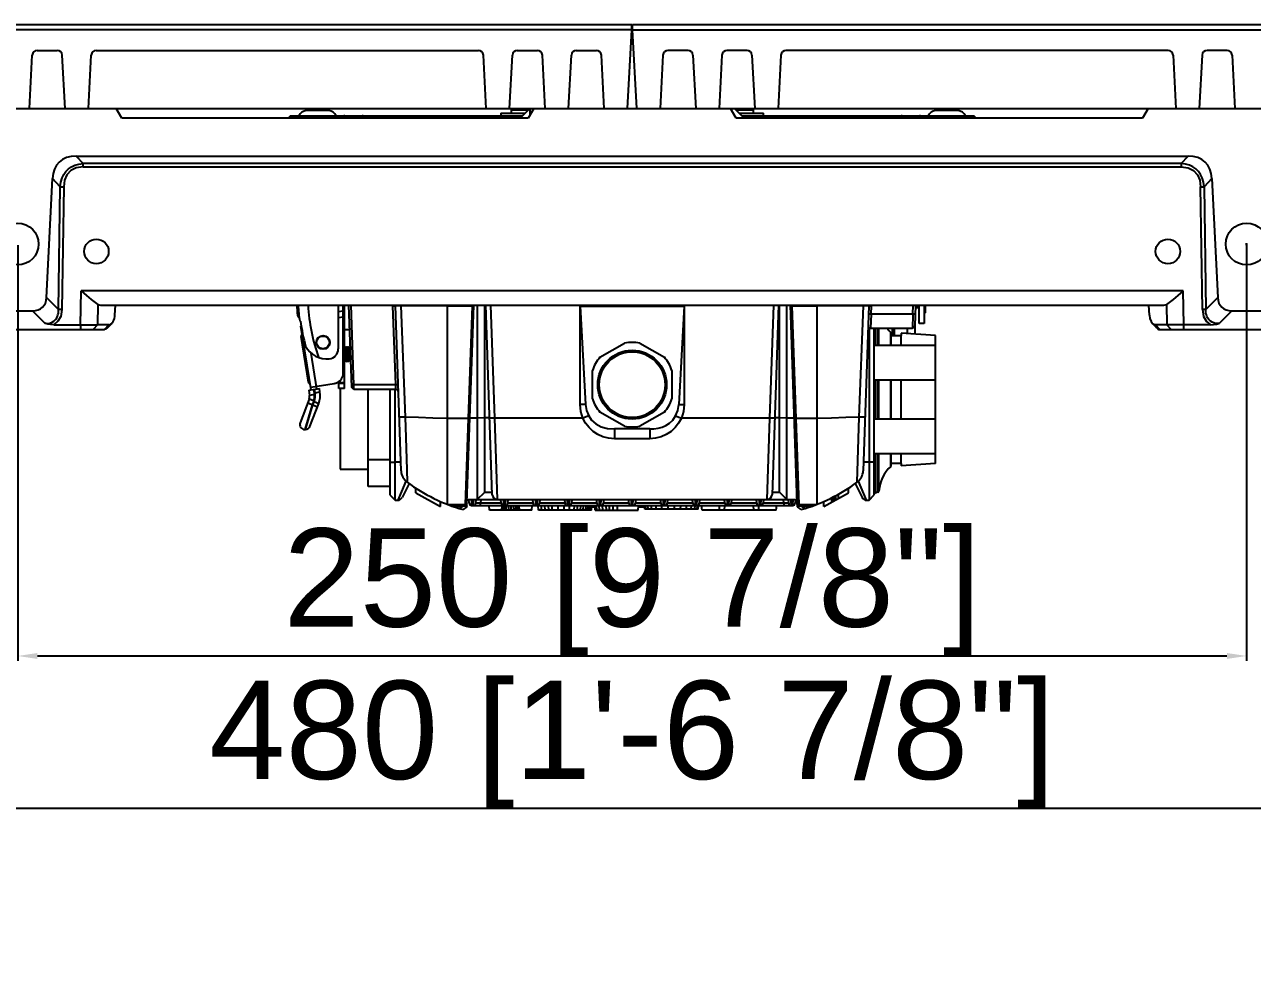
# Model space of a CAD drawing. Header units: millimetres. Extents: x -3132 to 28633, y 682 to 5849.
# Drawn here: x 6047.1 to 6296.9, y 1329.7 to 1522.7 of the extents above; entities that cross this region are included whole.
import ezdxf

# ---------------------------------------------------------------- set-up
doc = ezdxf.new("R2010")
doc.units = ezdxf.units.MM
doc.styles.get("Standard").update_dxf_attribs({"font": 'arial.ttf'})
doc.dimstyles.new('ISO-20', dxfattribs={"dimtxt": 20, "dimasz": 4, "dimexe": 1, "dimexo": 0.2, "dimgap": 0, "dimtad": 1, "dimtoh": 1, "dimdec": 1, "dimzin": 9, "dimdsep": 46, "dimtxsty": 'Standard', "dimblk": '_FILLED', "dimcen": 0.2, "dimclrd": 256, "dimclre": 256, "dimclrt": 256, "dimadec": 1, "dimazin": 2, "dimtfac": 1, "dimtdec": 1, "dimtofl": 0, "dimtmove": 0, "dimatfit": 3, "dimldrblk": '_FILLED', "dimfxl": 1, "dimtolj": 1, "dimtzin": 0, "dimarcsym": 0})

# ---------------------------------------------------------------- blocks, each defined once
blk = doc.blocks.new('_FILLED')
at = {"color": 0, "linetype": 'ByBlock'}
blk.add_solid([(0, 0), (-1, 0.15), (-1, -0.15)], dxfattribs=at)
blk = doc.blocks.new('*D10')
at = {"lineweight": -2, "transparency": 16777216}
for p, q in [((5930.75, 1484.47), (5930.75, 1362.29)), ((6410.75, 1484.47), (6410.75, 1362.29)), ((6406.75, 1363.29), (5934.75, 1363.29))]:
    blk.add_line(p, q, dxfattribs=at)
at = {"layer": 'Defpoints', "color": 0, "transparency": 16777216}
for p in [(5930.75, 1484.67), (6410.75, 1484.67), (5930.75, 1363.29)]:
    blk.add_point(p, dxfattribs=at)
at = {"lineweight": -2, "transparency": 16777216, "xscale": 4, "yscale": 4, "zscale": 4, "rotation": 180}
blk.add_blockref('_FILLED', (5930.75, 1363.29), dxfattribs=at)
at = {"lineweight": -2, "transparency": 16777216, "xscale": 4, "yscale": 4, "zscale": 4}
blk.add_blockref('_FILLED', (6410.75, 1363.29), dxfattribs=at)
at = {"transparency": 16777216, "insert": (6170.75, 1376.24), "char_height": 20, "attachment_point": 5}
blk.add_mtext('\\A1;480 [1\'-6 7/8"]', dxfattribs=at)
blk = doc.blocks.new('*D11')
at = {"lineweight": -2, "transparency": 16777216}
for p, q in [((6045.75, 1477.87), (6045.75, 1393.29)), ((6295.75, 1477.87), (6295.75, 1393.29)), ((6049.75, 1394.29), (6291.75, 1394.29))]:
    blk.add_line(p, q, dxfattribs=at)
at = {"layer": 'Defpoints', "color": 0, "transparency": 16777216}
for p in [(6045.75, 1478.07), (6295.75, 1478.07), (6295.75, 1394.29)]:
    blk.add_point(p, dxfattribs=at)
at = {"lineweight": -2, "transparency": 16777216, "xscale": 4, "yscale": 4, "zscale": 4, "rotation": 180}
blk.add_blockref('_FILLED', (6045.75, 1394.29), dxfattribs=at)
at = {"lineweight": -2, "transparency": 16777216, "xscale": 4, "yscale": 4, "zscale": 4}
blk.add_blockref('_FILLED', (6295.75, 1394.29), dxfattribs=at)
at = {"transparency": 16777216, "insert": (6170.75, 1407.23), "char_height": 20, "attachment_point": 5}
blk.add_mtext('\\A1;250 [9 7/8"]', dxfattribs=at)
blk = doc.blocks.new('*D12')
at = {"lineweight": -2, "transparency": 16777216}
for p, q in [((6295.55, 1478.07), (6295.95, 1478.07)), ((6295.75, 1477.87), (6295.75, 1478.27)), ((6328.26, 1445.11), (6301.54, 1472.2)), ((6479.67, 1445.11), (6328.26, 1445.11))]:
    blk.add_line(p, q, dxfattribs=at)
at = {"layer": 'Defpoints', "color": 0, "transparency": 16777216}
for p in [(6292.76, 1481.1), (6298.73, 1475.05)]:
    blk.add_point(p, dxfattribs=at)
at = {"lineweight": -2, "transparency": 16777216, "xscale": 4, "yscale": 4, "zscale": 4, "rotation": 134.6038417456012}
blk.add_blockref('_FILLED', (6298.73, 1475.05), dxfattribs=at)
at = {"transparency": 16777216, "insert": (6403.97, 1458.25), "char_height": 20, "attachment_point": 5}
blk.add_mtext('\\A1;∅8.5 [∅3/8"]', dxfattribs=at)

msp = doc.modelspace()

# ---------------------------------------------------------------- linework, layer by layer
at = {"linetype": 'Continuous'}
for p, q in [((5920.847, 1522.725), (6170.647, 1522.725)), ((6170.647, 1521.675), (5920.847, 1521.675)), ((6169.808, 1505.675), (6170.647, 1521.675)), ((6170.647, 1521.675), (6170.647, 1522.725)), ((6170.847, 1521.675), (6170.847, 1522.725)), ((6170.847, 1522.725), (6420.647, 1522.725)), ((6171.685, 1505.675), (6170.847, 1521.675)), ((6170.847, 1521.675), (6420.647, 1521.675)), ((6048.128, 1505.675), (6048.697, 1516.527)), ((6049.696, 1517.475), (6053.798, 1517.475)), ((6055.365, 1505.675), (6054.796, 1516.527)), ((6060.128, 1505.675), (6060.697, 1516.527)), ((6061.696, 1517.475), (6139.478, 1517.475)), ((6141.045, 1505.675), (6140.476, 1516.527)), ((6145.808, 1505.675), (6146.377, 1516.527)), ((6147.376, 1517.475), (6151.478, 1517.475)), ((6153.045, 1505.675), (6152.476, 1516.527)), ((6157.808, 1505.675), (6158.377, 1516.527)), ((6159.376, 1517.475), (6163.478, 1517.475)), ((6165.045, 1505.675), (6164.476, 1516.527)), ((6177.017, 1516.527), (6176.449, 1505.675)), ((6182.118, 1517.475), (6178.016, 1517.475)), ((6183.117, 1516.527), (6183.685, 1505.675)), ((6189.017, 1516.527), (6188.449, 1505.675)), ((6194.118, 1517.475), (6190.016, 1517.475)), ((6195.117, 1516.527), (6195.685, 1505.675)), ((6201.017, 1516.527), (6200.449, 1505.675)), ((6279.798, 1517.475), (6202.016, 1517.475)), ((6280.796, 1516.527), (6281.365, 1505.675)), ((6286.697, 1516.527), (6286.128, 1505.675)), ((6291.798, 1517.475), (6287.696, 1517.475)), ((6292.796, 1516.527), (6293.365, 1505.675)), ((5920.747, 1505.675), (6420.747, 1505.675)), ((6066.902, 1503.675), (6065.747, 1505.675)), ((6101.267, 1504.175), (6100.75, 1503.675)), ((6101.267, 1504.175), (6148.447, 1504.175)), ((6104.451, 1505.231), (6104.449, 1505.252)), ((6105.997, 1505.275), (6104.893, 1505.275)), ((6105.747, 1503.675), (6105.747, 1504.175)), ((6106.001, 1505.231), (6105.997, 1505.275)), ((6107.497, 1505.275), (6107.493, 1505.231)), ((6108.601, 1505.275), (6107.497, 1505.275)), ((6109.045, 1505.252), (6109.043, 1505.231)), ((6112.269, 1504.175), (6112.285, 1503.675)), ((6115.825, 1504.175), (6115.817, 1503.675)), ((6144.014, 1504.675), (6143.997, 1504.175)), ((6144.014, 1504.675), (6148.947, 1504.675)), ((6146.147, 1505.375), (6146.147, 1504.675)), ((6146.147, 1505.375), (6149.647, 1505.375)), ((6149.947, 1505.675), (6147.964, 1503.692)), ((6150.747, 1505.675), (6149.592, 1503.675)), ((6149.997, 1504.375), (6149.997, 1505.675)), ((6191.902, 1503.675), (6190.747, 1505.675)), ((6193.529, 1503.692), (6191.547, 1505.675)), ((6191.847, 1505.375), (6195.347, 1505.375)), ((6192.547, 1504.675), (6197.479, 1504.675)), ((6193.047, 1504.175), (6240.227, 1504.175)), ((6195.347, 1505.375), (6195.347, 1504.675)), ((6197.497, 1504.175), (6197.479, 1504.675)), ((6225.676, 1503.675), (6225.668, 1504.175)), ((6229.209, 1503.675), (6229.224, 1504.175)), ((6232.451, 1505.231), (6232.449, 1505.252)), ((6233.997, 1505.275), (6232.893, 1505.275)), ((6234.001, 1505.231), (6233.997, 1505.275)), ((6235.497, 1505.275), (6235.493, 1505.231)), ((6236.601, 1505.275), (6235.497, 1505.275)), ((6235.747, 1504.175), (6235.747, 1503.675)), ((6237.045, 1505.252), (6237.043, 1505.231)), ((6240.744, 1503.675), (6240.227, 1504.175)), ((6275.747, 1505.675), (6274.592, 1503.675)), ((6149.592, 1503.675), (6066.902, 1503.675)), ((6274.592, 1503.675), (6191.902, 1503.675)), ((6057.612, 1495.975), (6059.059, 1494.453)), ((6057.612, 1495.975), (6283.881, 1495.975)), ((6059.059, 1493.781), (6059.059, 1494.453)), ((6282.435, 1494.453), (6059.059, 1494.453)), ((6282.435, 1494.453), (6283.881, 1495.975)), ((6282.435, 1494.453), (6282.435, 1493.781)), ((6051.615, 1467.199), (6052.81, 1491.401)), ((6054.39, 1489.738), (6052.81, 1491.401)), ((6059.059, 1493.781), (6282.435, 1493.781)), ((6288.684, 1491.401), (6287.104, 1489.738)), ((6288.684, 1491.401), (6289.879, 1467.199)), ((6054.029, 1464.752), (6054.39, 1489.738)), ((6055.097, 1489.738), (6054.735, 1464.752)), ((6286.758, 1464.752), (6286.397, 1489.738)), ((6287.104, 1489.738), (6287.465, 1464.752)), ((6051.615, 1467.199), (6054.029, 1464.752)), ((6058.511, 1461.674), (6058.651, 1468.57)), ((6282.843, 1468.57), (6058.651, 1468.57)), ((6282.982, 1461.674), (6282.843, 1468.57)), ((6287.465, 1464.752), (6289.879, 1467.199)), ((6042.751, 1464.508), (6048.742, 1464.508)), ((6051.26, 1461.955), (6048.742, 1464.508)), ((6062.057, 1465.814), (6061.973, 1461.674)), ((6062.573, 1465.675), (6278.921, 1465.675)), ((6065.524, 1463.638), (6065.607, 1465.675)), ((6110.949, 1465.675), (6110.949, 1456.733)), ((6110.949, 1464.337), (6111.949, 1464.497)), ((6111.949, 1451.751), (6111.949, 1465.673)), ((6112.249, 1448.71), (6112.249, 1465.675)), ((6113.054, 1465.675), (6113.638, 1448.959)), ((6114.12, 1449.47), (6113.553, 1465.675)), ((6122.037, 1465.675), (6122.083, 1465.518)), ((6122.644, 1449.47), (6122.083, 1465.518)), ((6123.753, 1431.945), (6122.581, 1465.509)), ((6123.701, 1465.515), (6123.672, 1465.675)), ((6123.701, 1465.515), (6124.564, 1442.863)), ((6133.174, 1465.675), (6133.183, 1465.523)), ((6133.183, 1465.523), (6138.246, 1465.527)), ((6133.183, 1425.129), (6133.183, 1465.523)), ((6137.145, 1425.423), (6138.55, 1465.675)), ((6137.445, 1442.611), (6138.246, 1465.527)), ((6138.246, 1465.527), (6138.252, 1465.675)), ((6139.247, 1465.675), (6139.247, 1426.129)), ((6140.747, 1427.629), (6140.747, 1465.675)), ((6142.293, 1427.094), (6140.946, 1465.675)), ((6141.937, 1465.675), (6142.748, 1442.663)), ((6160.147, 1445.475), (6160.147, 1465.675)), ((6160.199, 1465.475), (6161.249, 1445.417)), ((6160.199, 1465.475), (6181.294, 1465.475)), ((6161.061, 1465.475), (6161.05, 1465.675)), ((6181.294, 1465.475), (6180.245, 1445.417)), ((6180.433, 1465.475), (6180.443, 1465.675)), ((6181.347, 1465.675), (6181.347, 1445.475)), ((6198.745, 1442.663), (6199.549, 1465.675)), ((6200.548, 1465.675), (6199.2, 1427.094)), ((6200.747, 1427.629), (6200.747, 1465.675)), ((6202.247, 1426.129), (6202.247, 1465.675)), ((6204.349, 1425.423), (6202.943, 1465.675)), ((6203.241, 1465.675), (6203.248, 1465.527)), ((6203.248, 1465.527), (6208.311, 1465.523)), ((6203.248, 1465.527), (6204.048, 1442.611)), ((6208.311, 1465.523), (6208.32, 1465.675)), ((6208.311, 1465.523), (6208.311, 1425.129)), ((6216.932, 1442.863), (6217.795, 1465.515)), ((6218.913, 1465.509), (6217.741, 1431.945)), ((6217.795, 1465.515), (6217.823, 1465.675)), ((6219.351, 1463.817), (6219.411, 1465.518)), ((6219.411, 1465.518), (6219.457, 1465.675)), ((6227.864, 1463.817), (6227.929, 1465.675)), ((6228.293, 1461.466), (6228.44, 1465.675)), ((6228.54, 1465.409), (6228.423, 1465.207)), ((6228.54, 1465.675), (6228.54, 1465.409)), ((6228.54, 1465.409), (6228.675, 1465.175)), ((6228.675, 1465.675), (6228.675, 1465.175)), ((6228.675, 1465.175), (6229.125, 1465.175)), ((6229.125, 1461.925), (6229.125, 1465.675)), ((6230.125, 1465.675), (6230.125, 1461.925)), ((6230.125, 1464.276), (6230.325, 1464.075)), ((6230.325, 1464.075), (6230.325, 1465.675)), ((6230.425, 1464.075), (6230.325, 1464.075)), ((6230.425, 1464.075), (6230.425, 1465.675)), ((6275.969, 1463.638), (6275.887, 1465.675)), ((6279.437, 1465.814), (6279.52, 1461.674)), ((6292.751, 1464.508), (6290.233, 1461.955)), ((6292.751, 1464.508), (6298.742, 1464.508)), ((6053.063, 1461.674), (6058.511, 1461.674)), ((6058.511, 1461.674), (6058.511, 1460.675)), ((6061.973, 1461.674), (6061.077, 1460.675)), ((6064.311, 1461.674), (6061.973, 1461.674)), ((6063.415, 1460.675), (6064.311, 1461.674)), ((6064.07, 1461.12), (6064.878, 1461.928)), ((6102.658, 1463.638), (6102.956, 1463.669)), ((6103.275, 1462.402), (6103.11, 1462.376)), ((6103.422, 1461.413), (6103.367, 1461.404)), ((6105.438, 1448.435), (6103.367, 1461.404)), ((6110.949, 1463.122), (6111.949, 1463.281)), ((6111.949, 1463.075), (6112.207, 1463.075)), ((6111.949, 1462.275), (6112.249, 1462.275)), ((6112.249, 1462.033), (6111.949, 1462.033)), ((6219.351, 1463.817), (6219.235, 1460.975)), ((6227.864, 1463.817), (6219.351, 1463.817)), ((6227.808, 1461.872), (6227.782, 1460.975)), ((6227.782, 1460.975), (6228.293, 1461.468)), ((6228.293, 1461.467), (6227.783, 1460.975)), ((6228.375, 1463.826), (6227.864, 1463.817)), ((6228.247, 1461.423), (6228.247, 1459.775)), ((6230.125, 1461.925), (6229.125, 1461.925)), ((6277.369, 1461.177), (6276.615, 1461.928)), ((6276.615, 1461.928), (6277.413, 1461.131)), ((6279.52, 1461.674), (6277.183, 1461.674)), ((6277.183, 1461.674), (6278.079, 1460.675)), ((6280.416, 1460.675), (6279.52, 1461.674)), ((6288.43, 1461.674), (6282.982, 1461.674)), ((6282.982, 1460.675), (6282.982, 1461.674)), ((6028.079, 1460.675), (6063.415, 1460.675)), ((6063.836, 1460.879), (6064.07, 1461.12)), ((6103.698, 1459.33), (6103.402, 1459.283)), ((6104.884, 1450.001), (6103.402, 1459.283)), ((6111.949, 1461.233), (6112.249, 1461.233)), ((6111.949, 1460.433), (6112.249, 1460.433)), ((6112.249, 1460.675), (6113.229, 1460.675)), ((6218.932, 1460.853), (6218.947, 1433.704)), ((6219.235, 1460.975), (6227.782, 1460.975)), ((6219.947, 1460.975), (6219.947, 1426.975)), ((6220.215, 1460.975), (6220.215, 1457.475)), ((6220.751, 1457.475), (6220.751, 1460.975)), ((6220.947, 1457.475), (6220.947, 1460.975)), ((6223.355, 1457.475), (6223.355, 1460.09)), ((6223.447, 1457.475), (6223.447, 1459.875)), ((6223.447, 1459.475), (6225.447, 1459.475)), ((6223.627, 1460.975), (6223.627, 1459.475)), ((6224.027, 1460.975), (6224.027, 1459.475)), ((6232.447, 1459.475), (6225.447, 1459.975)), ((6225.447, 1459.975), (6225.447, 1459.475)), ((6225.447, 1457.475), (6225.447, 1459.475)), ((6226.747, 1459.882), (6226.747, 1460.975)), ((6227.782, 1460.975), (6227.782, 1460.975)), ((6232.447, 1433.475), (6232.447, 1459.475)), ((6277.657, 1460.88), (6277.369, 1461.177)), ((6278.079, 1460.675), (6313.415, 1460.675)), ((6112.249, 1456.423), (6111.949, 1456.423)), ((6112.249, 1457.175), (6112.298, 1457.175)), ((6112.298, 1454.175), (6112.298, 1457.175)), ((6112.434, 1456.94), (6112.298, 1457.175)), ((6112.434, 1456.94), (6112.569, 1457.175)), ((6112.434, 1454.409), (6112.434, 1456.94)), ((6112.569, 1457.175), (6112.569, 1454.175)), ((6112.569, 1457.175), (6112.623, 1457.175)), ((6112.623, 1454.175), (6112.623, 1457.175)), ((6112.758, 1456.94), (6112.623, 1457.175)), ((6112.758, 1456.94), (6112.894, 1457.175)), ((6112.758, 1454.409), (6112.758, 1456.94)), ((6112.894, 1457.175), (6112.894, 1454.175)), ((6112.894, 1457.175), (6112.948, 1457.175)), ((6112.948, 1454.175), (6112.948, 1457.175)), ((6113.083, 1456.94), (6112.948, 1457.175)), ((6113.083, 1456.94), (6113.218, 1457.175)), ((6113.083, 1454.409), (6113.083, 1456.94)), ((6113.218, 1457.175), (6113.218, 1454.175)), ((6113.218, 1457.175), (6113.272, 1457.175)), ((6113.272, 1454.175), (6113.272, 1457.175)), ((6113.356, 1457.029), (6113.272, 1457.175)), ((6164.194, 1455.044), (6169.199, 1457.934)), ((6172.294, 1457.934), (6177.299, 1455.044)), ((6232.447, 1457.475), (6219.947, 1457.475)), ((6106.623, 1448.624), (6105.462, 1455.897)), ((6112.249, 1455.923), (6111.949, 1455.923)), ((6111.949, 1455.423), (6112.249, 1455.423)), ((6112.249, 1454.923), (6111.949, 1454.923)), ((6112.249, 1454.423), (6111.949, 1454.423)), ((6112.249, 1454.175), (6112.298, 1454.175)), ((6112.434, 1454.409), (6112.298, 1454.175)), ((6112.434, 1454.409), (6112.569, 1454.175)), ((6112.569, 1454.175), (6112.623, 1454.175)), ((6112.758, 1454.409), (6112.623, 1454.175)), ((6112.758, 1454.409), (6112.894, 1454.175)), ((6112.894, 1454.175), (6112.948, 1454.175)), ((6113.083, 1454.409), (6112.948, 1454.175)), ((6113.083, 1454.409), (6113.218, 1454.175)), ((6113.218, 1454.175), (6113.272, 1454.175)), ((6113.408, 1454.409), (6113.272, 1454.175)), ((6220.147, 1455.975), (6219.947, 1455.975)), ((6162.647, 1446.585), (6162.647, 1452.364)), ((6178.847, 1452.364), (6178.847, 1446.585)), ((6104.735, 1450.939), (6105.031, 1450.986)), ((6105.352, 1448.975), (6110.143, 1449.741)), ((6110.757, 1449.923), (6112.249, 1449.923)), ((6111.049, 1448.71), (6111.049, 1449.923)), ((6112.249, 1449.71), (6111.049, 1449.71)), ((6111.249, 1450.244), (6111.249, 1449.923)), ((6113.62, 1449.478), (6114.12, 1449.47)), ((6114.138, 1448.475), (6113.638, 1448.958)), ((6114.123, 1448.979), (6114.12, 1449.47)), ((6122.644, 1449.47), (6114.12, 1449.47)), ((6122.695, 1448.475), (6122.644, 1449.47)), ((6219.947, 1450.475), (6232.447, 1450.475)), ((6220.215, 1450.475), (6220.215, 1442.475)), ((6220.751, 1442.475), (6220.751, 1450.475)), ((6220.947, 1442.475), (6220.947, 1450.475)), ((6223.355, 1442.475), (6223.355, 1450.475)), ((6223.447, 1442.475), (6223.447, 1450.475)), ((6225.447, 1442.475), (6225.447, 1450.475)), ((6105.032, 1446.534), (6103.189, 1441.713)), ((6104.945, 1448.356), (6107.117, 1448.703)), ((6104.945, 1448.356), (6105.112, 1447.306)), ((6105.966, 1446.177), (6105.032, 1446.534)), ((6106.1, 1447.464), (6105.112, 1447.306)), ((6105.932, 1448.513), (6106.1, 1447.464)), ((6106.243, 1447.835), (6106.13, 1448.545)), ((6106.243, 1447.835), (6107.231, 1447.993)), ((6107.231, 1447.993), (6107.117, 1448.703)), ((6112.249, 1448.71), (6111.049, 1448.71)), ((6111.347, 1448.71), (6111.347, 1432.275)), ((6114.137, 1448.475), (6114.139, 1448.475)), ((6122.695, 1448.475), (6114.139, 1448.475)), ((6117.047, 1428.775), (6117.047, 1448.475)), ((6121.547, 1426.975), (6121.547, 1448.475)), ((6122.547, 1433.704), (6122.555, 1448.475)), ((6105.653, 1445.356), (6104.123, 1440.356)), ((6104.268, 1440.356), (6105.797, 1445.356)), ((6105.653, 1445.356), (6104.718, 1445.713)), ((6105.202, 1440.999), (6106.99, 1445.676)), ((6105.966, 1446.177), (6105.653, 1445.356)), ((6105.653, 1445.356), (6105.797, 1445.356)), ((6105.797, 1445.356), (6106.056, 1446.033)), ((6105.797, 1445.356), (6106.731, 1444.999)), ((6106.056, 1446.033), (6106.99, 1445.676)), ((6161.249, 1445.417), (6160.147, 1445.475)), ((6169.199, 1441.015), (6164.194, 1443.905)), ((6177.299, 1443.905), (6172.294, 1441.015)), ((6180.245, 1445.417), (6181.347, 1445.475)), ((6124.564, 1442.863), (6124.691, 1438.751)), ((6137.445, 1442.611), (6133.183, 1442.611)), ((6136.845, 1425.129), (6137.445, 1442.611)), ((6139.247, 1442.663), (6137.747, 1442.663)), ((6140.747, 1442.742), (6139.247, 1442.663)), ((6141.747, 1442.742), (6140.747, 1442.742)), ((6142.748, 1442.663), (6143.293, 1426.129)), ((6160.736, 1442.663), (6142.748, 1442.663)), ((6161.904, 1443.11), (6160.736, 1442.663)), ((6179.589, 1443.11), (6180.757, 1442.663)), ((6198.745, 1442.663), (6180.757, 1442.663)), ((6198.201, 1426.129), (6198.745, 1442.663)), ((6200.747, 1442.742), (6199.747, 1442.742)), ((6202.247, 1442.663), (6200.747, 1442.742)), ((6203.747, 1442.663), (6202.247, 1442.663)), ((6208.311, 1442.611), (6204.048, 1442.611)), ((6204.048, 1442.611), (6204.649, 1425.129)), ((6216.515, 1429.629), (6216.932, 1442.863)), ((6232.447, 1442.475), (6219.947, 1442.475)), ((6104.123, 1440.356), (6104.268, 1440.356)), ((6174.347, 1440.461), (6167.147, 1440.461)), ((6167.147, 1440.461), (6167.147, 1438.475)), ((6174.347, 1440.461), (6174.347, 1438.475)), ((6174.347, 1438.475), (6167.147, 1438.475)), ((6219.947, 1436.975), (6220.147, 1436.975)), ((6117.047, 1434.275), (6121.547, 1434.275)), ((6219.947, 1435.475), (6232.447, 1435.475)), ((6220.215, 1435.475), (6220.215, 1427.387)), ((6220.751, 1427.581), (6220.751, 1435.475)), ((6220.947, 1427.836), (6220.947, 1435.475)), ((6223.355, 1432.859), (6223.355, 1435.475)), ((6223.447, 1433.075), (6223.447, 1435.475)), ((6225.447, 1433.475), (6225.447, 1435.475)), ((6111.347, 1432.275), (6117.047, 1432.275)), ((6121.547, 1433.738), (6122.547, 1433.704)), ((6122.547, 1425.975), (6122.547, 1433.704)), ((6123.691, 1433.704), (6122.547, 1433.704)), ((6218.947, 1433.704), (6217.802, 1433.704)), ((6219.947, 1433.738), (6218.947, 1433.704)), ((6218.947, 1433.704), (6218.947, 1425.975)), ((6225.447, 1433.475), (6223.447, 1433.475)), ((6232.447, 1433.475), (6225.447, 1432.975)), ((6225.447, 1433.475), (6225.447, 1432.975)), ((6124.733, 1429.829), (6123.814, 1427.728)), ((6125.356, 1429.356), (6123.941, 1426.527)), ((6216.138, 1429.356), (6217.545, 1426.543)), ((6218.447, 1425.975), (6216.76, 1429.829)), ((6121.547, 1428.775), (6117.047, 1428.775)), ((6121.547, 1426.975), (6122.547, 1425.975)), ((6123.814, 1427.728), (6123.047, 1425.975)), ((6126.747, 1427.475), (6126.747, 1428.413)), ((6126.747, 1427.475), (6131.747, 1424.703)), ((6139.247, 1426.129), (6140.747, 1427.629)), ((6140.747, 1427.629), (6142.275, 1427.629)), ((6199.219, 1427.629), (6200.747, 1427.629)), ((6200.747, 1427.629), (6202.247, 1426.129)), ((6209.747, 1424.703), (6214.747, 1427.475)), ((6211.343, 1425.587), (6211.343, 1426.473)), ((6211.449, 1425.646), (6211.449, 1426.527)), ((6211.662, 1425.764), (6211.662, 1426.635)), ((6211.874, 1425.882), (6211.874, 1426.745)), ((6212.194, 1426.059), (6212.194, 1426.913)), ((6212.726, 1426.354), (6212.726, 1427.202)), ((6214.747, 1427.475), (6214.747, 1428.413)), ((6218.947, 1425.975), (6219.947, 1426.975)), ((6220.751, 1427.581), (6220.215, 1427.387)), ((6122.547, 1425.975), (6123.047, 1425.975)), ((6131.747, 1424.703), (6131.747, 1425.724)), ((6133.183, 1425.129), (6136.845, 1425.129)), ((6134.094, 1424.788), (6136.355, 1424.788)), ((6135.663, 1424.266), (6136.355, 1424.788)), ((6137.118, 1424.646), (6136.344, 1424.063)), ((6136.355, 1424.788), (6136.843, 1425.082)), ((6136.597, 1424.779), (6136.355, 1424.788)), ((6136.836, 1424.796), (6136.597, 1424.779)), ((6137.07, 1424.837), (6136.836, 1424.796)), ((6136.987, 1424.924), (6137.07, 1424.837)), ((6137.115, 1424.776), (6137.121, 1424.747)), ((6137.118, 1424.646), (6137.144, 1425.409)), ((6137.169, 1426.129), (6204.324, 1426.129)), ((6137.593, 1425.397), (6137.546, 1426.154)), ((6138.024, 1426.129), (6138.054, 1425.605)), ((6138.054, 1425.605), (6138.092, 1424.929)), ((6138.092, 1424.929), (6203.402, 1424.929)), ((6138.402, 1424.929), (6138.469, 1426.129)), ((6138.947, 1426.129), (6138.901, 1425.397)), ((6139.031, 1425.389), (6138.901, 1425.397)), ((6139.397, 1425.39), (6139.031, 1425.389)), ((6139.9, 1425.402), (6139.397, 1425.39)), ((6139.945, 1426.129), (6139.9, 1425.402)), ((6144.093, 1425.402), (6139.9, 1425.402)), ((6139.9, 1424.929), (6139.9, 1425.402)), ((6141.724, 1423.933), (6141.637, 1424.929)), ((6144.23, 1423.933), (6141.724, 1423.933)), ((6144.093, 1425.397), (6144.047, 1426.129)), ((6144.23, 1423.933), (6144.317, 1424.929)), ((6144.288, 1423.933), (6144.374, 1424.929)), ((6147.797, 1423.933), (6144.288, 1423.933)), ((6144.37, 1423.933), (6144.45, 1424.927)), ((6144.524, 1426.129), (6144.554, 1425.605)), ((6144.525, 1423.933), (6144.599, 1424.929)), ((6144.554, 1425.605), (6144.592, 1424.929)), ((6144.753, 1423.933), (6144.816, 1424.929)), ((6144.902, 1424.929), (6144.969, 1426.129)), ((6145.142, 1423.933), (6145.186, 1424.929)), ((6145.447, 1426.129), (6145.401, 1425.397)), ((6150.593, 1425.402), (6145.401, 1425.402)), ((6145.625, 1423.933), (6145.65, 1424.928)), ((6146.154, 1423.933), (6146.146, 1424.932)), ((6146.665, 1423.933), (6146.632, 1424.927)), ((6147.108, 1423.933), (6147.056, 1424.929)), ((6147.456, 1423.933), (6147.387, 1424.929)), ((6147.687, 1423.933), (6147.612, 1424.927)), ((6147.838, 1423.933), (6147.751, 1424.929)), ((6150.324, 1423.933), (6147.838, 1423.933)), ((6150.324, 1423.933), (6150.411, 1424.929)), ((6150.593, 1425.397), (6150.547, 1426.129)), ((6151.024, 1426.129), (6151.054, 1425.605)), ((6151.054, 1425.605), (6151.092, 1424.929)), ((6151.402, 1424.929), (6151.469, 1426.129)), ((6151.72, 1423.933), (6151.598, 1424.929)), ((6162.462, 1423.933), (6151.72, 1423.933)), ((6151.947, 1426.129), (6151.901, 1425.397)), ((6157.093, 1425.402), (6151.901, 1425.402)), ((6152.357, 1423.933), (6152.243, 1424.929)), ((6153.037, 1423.933), (6152.997, 1424.929)), ((6153.77, 1423.933), (6153.736, 1424.929)), ((6154.484, 1423.933), (6154.46, 1424.929)), ((6155.685, 1423.933), (6155.677, 1424.93)), ((6156.896, 1423.933), (6156.895, 1424.924)), ((6157.093, 1425.397), (6157.047, 1426.129)), ((6157.524, 1426.129), (6157.554, 1425.605)), ((6157.554, 1425.605), (6157.592, 1424.929)), ((6157.902, 1424.929), (6157.969, 1426.129)), ((6158.01, 1423.933), (6158.033, 1424.931)), ((6158.447, 1426.129), (6158.401, 1425.397)), ((6163.593, 1425.402), (6158.401, 1425.402)), ((6158.977, 1423.933), (6159.007, 1424.929)), ((6159.619, 1423.933), (6159.66, 1424.929)), ((6160.221, 1423.933), (6160.272, 1424.929)), ((6160.793, 1423.933), (6160.853, 1424.929)), ((6161.298, 1423.933), (6161.366, 1424.929)), ((6161.708, 1423.933), (6161.783, 1424.929)), ((6162.033, 1423.933), (6162.113, 1424.929)), ((6162.348, 1423.933), (6162.437, 1424.931)), ((6162.462, 1423.933), (6162.549, 1424.929)), ((6162.549, 1424.629), (6163.149, 1424.629)), ((6163.234, 1423.933), (6163.149, 1424.927)), ((6163.299, 1423.933), (6163.214, 1424.93)), ((6163.234, 1423.933), (6171.947, 1423.933)), ((6163.58, 1423.933), (6163.498, 1424.929)), ((6163.593, 1425.397), (6163.547, 1426.129)), ((6164.094, 1423.933), (6164.019, 1424.929)), ((6164.024, 1426.129), (6164.054, 1425.605)), ((6164.054, 1425.605), (6164.092, 1424.929)), ((6164.402, 1424.929), (6164.469, 1426.129)), ((6164.751, 1423.933), (6164.694, 1424.929)), ((6164.947, 1426.129), (6164.901, 1425.397)), ((6170.093, 1425.402), (6164.901, 1425.402)), ((6165.494, 1423.933), (6165.456, 1424.929)), ((6166.144, 1423.933), (6166.121, 1424.929)), ((6166.898, 1423.933), (6166.89, 1424.93)), ((6167.744, 1423.933), (6167.741, 1424.922)), ((6170.093, 1425.397), (6170.047, 1426.129)), ((6170.524, 1426.129), (6170.554, 1425.605)), ((6170.554, 1425.605), (6170.592, 1424.929)), ((6170.902, 1424.929), (6170.969, 1426.129)), ((6171.447, 1426.129), (6171.401, 1425.397)), ((6176.593, 1425.402), (6171.401, 1425.402)), ((6171.947, 1423.933), (6172.034, 1424.929)), ((6172.034, 1424.629), (6173.228, 1424.629)), ((6173.297, 1424.133), (6173.228, 1424.927)), ((6184.177, 1424.133), (6173.297, 1424.133)), ((6173.502, 1424.133), (6173.434, 1424.929)), ((6173.976, 1424.133), (6173.915, 1424.929)), ((6174.706, 1424.133), (6174.654, 1424.929)), ((6175.663, 1424.133), (6175.623, 1424.929)), ((6176.593, 1425.397), (6176.547, 1426.129)), ((6176.811, 1424.133), (6176.786, 1424.929)), ((6177.024, 1426.129), (6177.054, 1425.605)), ((6177.054, 1425.605), (6177.092, 1424.929)), ((6177.402, 1424.929), (6177.469, 1426.129)), ((6177.947, 1426.129), (6177.901, 1425.397)), ((6183.093, 1425.402), (6177.901, 1425.402)), ((6178.067, 1424.133), (6178.058, 1424.929)), ((6179.358, 1424.133), (6179.366, 1424.929)), ((6180.614, 1424.133), (6180.638, 1424.929)), ((6181.77, 1424.133), (6181.809, 1424.929)), ((6182.738, 1424.133), (6182.79, 1424.929)), ((6183.093, 1425.397), (6183.047, 1426.129)), ((6183.479, 1424.133), (6183.54, 1424.929)), ((6183.524, 1426.129), (6183.554, 1425.605)), ((6183.554, 1425.605), (6183.592, 1424.929)), ((6183.902, 1424.929), (6183.969, 1426.129)), ((6183.968, 1424.133), (6184.035, 1424.929)), ((6184.109, 1424.133), (6184.179, 1424.93)), ((6184.169, 1424.133), (6184.238, 1424.927)), ((6184.177, 1424.133), (6184.247, 1424.928)), ((6184.447, 1426.129), (6184.401, 1425.397)), ((6189.593, 1425.402), (6184.401, 1425.402)), ((6184.977, 1423.933), (6184.84, 1424.929)), ((6200.055, 1423.933), (6184.977, 1423.933)), ((6188.493, 1423.933), (6188.548, 1424.929)), ((6189.526, 1423.933), (6189.581, 1424.929)), ((6189.593, 1425.397), (6189.547, 1426.129)), ((6190.024, 1426.129), (6190.054, 1425.605)), ((6190.054, 1425.605), (6190.092, 1424.929)), ((6190.402, 1424.929), (6190.469, 1426.129)), ((6190.947, 1426.129), (6190.901, 1425.397)), ((6196.093, 1425.402), (6190.901, 1425.402)), ((6195.506, 1423.933), (6195.451, 1424.929)), ((6196.093, 1425.397), (6196.047, 1426.129)), ((6196.539, 1423.933), (6196.484, 1424.929)), ((6196.524, 1426.129), (6196.554, 1425.605)), ((6196.554, 1425.605), (6196.592, 1424.929)), ((6196.902, 1424.929), (6196.969, 1426.129)), ((6197.447, 1426.129), (6197.401, 1425.397)), ((6201.594, 1425.402), (6197.401, 1425.402)), ((6200.055, 1423.933), (6200.192, 1424.929)), ((6201.594, 1425.402), (6201.55, 1426.129)), ((6202.07, 1425.39), (6201.594, 1425.402)), ((6201.594, 1425.402), (6201.594, 1424.929)), ((6202.461, 1425.389), (6202.07, 1425.39)), ((6202.593, 1425.397), (6202.461, 1425.389)), ((6202.593, 1425.397), (6202.547, 1426.129)), ((6203.024, 1426.129), (6203.054, 1425.605)), ((6203.054, 1425.605), (6203.092, 1424.929)), ((6203.402, 1424.929), (6203.469, 1426.129)), ((6203.947, 1426.129), (6203.901, 1425.397)), ((6204.376, 1424.646), (6204.349, 1425.409)), ((6205.149, 1424.063), (6204.376, 1424.646)), ((6204.423, 1424.837), (6204.584, 1425.004)), ((6204.658, 1424.796), (6204.424, 1424.837)), ((6204.584, 1425.004), (6204.651, 1425.082)), ((6204.649, 1425.129), (6208.311, 1425.129)), ((6204.651, 1425.082), (6205.138, 1424.788)), ((6205.138, 1424.788), (6207.4, 1424.788)), ((6205.138, 1424.788), (6205.831, 1424.266)), ((6209.747, 1424.703), (6209.747, 1425.724)), ((6218.447, 1425.975), (6218.947, 1425.975))]:
    msp.add_line(p, q, dxfattribs=at)
for points in [[(6104.893, 1505.275), (6104.742, 1505.27), (6104.595, 1505.255), (6104.451, 1505.231)], [(6107.493, 1505.231), (6107.307, 1505.241), (6107.12, 1505.247), (6106.933, 1505.251), (6106.747, 1505.252), (6106.56, 1505.251), (6106.374, 1505.247), (6106.187, 1505.241), (6106.001, 1505.231)], [(6109.043, 1505.231), (6108.899, 1505.255), (6108.751, 1505.27), (6108.601, 1505.275)], [(6232.893, 1505.275), (6232.742, 1505.27), (6232.595, 1505.255), (6232.451, 1505.231)], [(6235.493, 1505.231), (6235.307, 1505.241), (6235.12, 1505.247), (6234.933, 1505.251), (6234.747, 1505.252), (6234.56, 1505.251), (6234.374, 1505.247), (6234.187, 1505.241), (6234.001, 1505.231)], [(6237.043, 1505.231), (6236.899, 1505.255), (6236.751, 1505.27), (6236.601, 1505.275)], [(6054.39, 1489.738), (6054.524, 1490.699), (6054.776, 1491.533), (6055.124, 1492.246), (6055.556, 1492.852), (6056.07, 1493.361), (6056.668, 1493.781), (6057.36, 1494.111), (6058.156, 1494.341), (6059.059, 1494.453)], [(6287.104, 1489.738), (6286.969, 1490.699), (6286.717, 1491.533), (6286.37, 1492.246), (6285.937, 1492.852), (6285.424, 1493.361), (6284.826, 1493.781), (6284.134, 1494.111), (6283.338, 1494.34), (6282.435, 1494.453)], [(6059.059, 1493.781), (6057.633, 1493.575), (6056.552, 1493.027), (6055.748, 1492.156), (6055.28, 1491.089), (6055.097, 1489.738)], [(6282.435, 1493.781), (6283.861, 1493.575), (6284.942, 1493.027), (6285.745, 1492.156), (6286.213, 1491.089), (6286.397, 1489.738)], [(6054.39, 1489.738), (6054.596, 1489.741), (6054.836, 1489.741), (6055.097, 1489.738)], [(6286.397, 1489.738), (6286.654, 1489.741), (6286.895, 1489.741), (6287.104, 1489.738)], [(6058.651, 1468.57), (6059.731, 1467.627), (6060.683, 1466.823), (6061.47, 1466.206), (6062.057, 1465.814)], [(6282.843, 1468.57), (6281.764, 1467.628), (6280.812, 1466.825), (6280.027, 1466.205), (6279.437, 1465.814)], [(6051.26, 1461.955), (6051.801, 1461.945), (6052.301, 1462.005), (6052.734, 1462.19), (6053.119, 1462.413), (6053.442, 1462.709), (6053.68, 1463.046), (6053.835, 1463.378), (6053.935, 1463.705), (6054.019, 1464.028), (6054.038, 1464.374), (6054.029, 1464.752)], [(6054.735, 1464.752), (6054.504, 1463.369), (6053.931, 1462.361), (6053.063, 1461.674)], [(6054.735, 1464.752), (6054.478, 1464.754), (6054.237, 1464.754), (6054.029, 1464.752)], [(6122.083, 1465.518), (6122.325, 1465.523), (6122.51, 1465.52), (6122.581, 1465.509)], [(6123.701, 1465.515), (6123.096, 1465.517), (6122.712, 1465.515), (6122.581, 1465.509)], [(6133.183, 1465.523), (6129.841, 1465.521), (6126.669, 1465.518), (6123.701, 1465.515)], [(6138.246, 1465.527), (6138.392, 1465.524), (6138.503, 1465.526), (6138.545, 1465.532)], [(6202.948, 1465.532), (6202.986, 1465.526), (6203.094, 1465.524), (6203.248, 1465.527)], [(6217.795, 1465.515), (6214.825, 1465.518), (6211.653, 1465.521), (6208.311, 1465.523)], [(6218.913, 1465.509), (6218.781, 1465.515), (6218.397, 1465.517), (6217.795, 1465.515)], [(6218.913, 1465.509), (6218.977, 1465.52), (6219.155, 1465.523), (6219.411, 1465.518)], [(6287.465, 1464.752), (6287.259, 1464.754), (6287.019, 1464.754), (6286.758, 1464.752)], [(6286.758, 1464.752), (6286.991, 1463.365), (6287.566, 1462.357), (6288.43, 1461.674)], [(6290.233, 1461.955), (6289.693, 1461.945), (6289.193, 1462.005), (6288.76, 1462.19), (6288.374, 1462.413), (6288.051, 1462.71), (6287.813, 1463.047), (6287.658, 1463.379), (6287.559, 1463.705), (6287.474, 1464.028), (6287.455, 1464.374), (6287.465, 1464.752)], [(6053.063, 1461.674), (6052.481, 1461.708), (6051.876, 1461.805), (6051.26, 1461.955)], [(6058.511, 1461.674), (6059.879, 1461.669), (6061.081, 1461.669), (6061.973, 1461.674)], [(6064.311, 1461.674), (6064.537, 1461.708), (6064.766, 1461.832), (6064.878, 1461.928)], [(6064.878, 1461.928), (6064.983, 1462.041), (6065.172, 1462.314), (6065.322, 1462.63), (6065.431, 1462.966), (6065.498, 1463.309), (6065.524, 1463.638)], [(6112.249, 1463.022), (6112.244, 1463.051), (6112.231, 1463.069), (6112.207, 1463.075)], [(6219.351, 1463.817), (6219.109, 1463.823), (6218.925, 1463.82), (6218.854, 1463.809)], [(6227.864, 1463.817), (6227.839, 1462.807), (6227.808, 1461.872)], [(6275.969, 1463.638), (6276.068, 1462.946), (6276.329, 1462.303), (6276.614, 1461.929)], [(6276.614, 1461.929), (6276.719, 1461.838), (6277.183, 1461.674)], [(6282.982, 1461.674), (6281.634, 1461.664), (6280.399, 1461.664), (6279.52, 1461.674)], [(6288.43, 1461.674), (6289.014, 1461.707), (6289.618, 1461.805), (6290.233, 1461.955)], [(6063.832, 1460.88), (6063.795, 1460.844), (6063.415, 1460.675)], [(6277.657, 1460.88), (6277.852, 1460.73), (6278.079, 1460.675)], [(6114.137, 1448.475), (6114.129, 1448.601), (6114.123, 1448.979)], [(6123.141, 1449.461), (6123.077, 1449.471), (6122.899, 1449.475), (6122.644, 1449.47)], [(6160.736, 1442.663), (6160.296, 1444.039), (6160.147, 1445.475)], [(6161.249, 1445.417), (6161.458, 1444.23), (6161.904, 1443.11)], [(6179.589, 1443.11), (6180.036, 1444.23), (6180.245, 1445.417)], [(6181.347, 1445.475), (6181.198, 1444.038), (6180.757, 1442.663)], [(6124.564, 1442.863), (6123.926, 1442.857), (6123.515, 1442.864), (6123.371, 1442.883)], [(6133.183, 1442.611), (6130.167, 1442.681), (6127.286, 1442.765), (6124.564, 1442.863)], [(6137.745, 1442.616), (6137.707, 1442.61), (6137.6, 1442.608), (6137.445, 1442.611)], [(6142.748, 1442.663), (6142.26, 1442.653), (6141.891, 1442.659), (6141.749, 1442.681)], [(6167.147, 1438.475), (6165.949, 1438.577), (6164.812, 1438.876), (6163.757, 1439.35), (6162.805, 1439.984), (6161.973, 1440.759), (6161.278, 1441.659), (6160.736, 1442.663)], [(6161.904, 1443.11), (6162.498, 1442.246), (6163.337, 1441.495), (6164.409, 1440.921), (6165.702, 1440.57), (6167.147, 1440.461)], [(6174.347, 1440.461), (6175.181, 1440.495), (6176.011, 1440.609), (6176.818, 1440.823), (6177.598, 1441.155), (6178.339, 1441.63), (6179.018, 1442.271), (6179.589, 1443.11)], [(6180.757, 1442.663), (6180.207, 1441.647), (6179.5, 1440.736), (6178.654, 1439.956), (6177.69, 1439.324), (6176.632, 1438.858), (6175.507, 1438.571), (6174.347, 1438.475)], [(6199.745, 1442.681), (6199.617, 1442.66), (6199.258, 1442.653), (6198.745, 1442.663)], [(6204.048, 1442.611), (6203.902, 1442.608), (6203.791, 1442.61), (6203.748, 1442.616)], [(6216.932, 1442.863), (6214.211, 1442.765), (6211.33, 1442.681), (6208.311, 1442.611)], [(6218.123, 1442.883), (6217.983, 1442.865), (6217.576, 1442.857), (6216.932, 1442.863)], [(6124.691, 1438.751), (6124.899, 1432.147), (6124.978, 1429.629)], [(6136.842, 1425.13), (6136.989, 1425.165), (6137.105, 1425.277), (6137.148, 1425.421)], [(6136.843, 1425.082), (6136.904, 1425.009), (6136.987, 1424.924)], [(6137.07, 1424.837), (6137.097, 1424.805), (6137.115, 1424.776)], [(6204.652, 1425.13), (6204.505, 1425.165), (6204.388, 1425.277), (6204.346, 1425.421)], [(6204.372, 1424.747), (6204.378, 1424.776), (6204.396, 1424.805), (6204.424, 1424.837)], [(6205.138, 1424.788), (6204.897, 1424.779), (6204.658, 1424.796)]]:
    msp.add_lwpolyline(points, dxfattribs=at)
for centre, radius in [((6045.747, 1478.075), 4.25), ((6295.747, 1478.075), 4.25), ((6061.747, 1476.575), 2.5), ((6279.747, 1476.575), 2.5), ((6107.86, 1458.071), 1.4), ((6107.86, 1458.071), 1.3), ((6170.747, 1449.475), 7), ((6170.747, 1449.475), 6.7)]:
    msp.add_circle(centre, radius, dxfattribs=at)
for centre, radius, start, end in [((6049.696, 1516.475), 1, 90, 177), ((6053.798, 1516.475), 1, 3, 90), ((6061.696, 1516.475), 1, 90, 177), ((6139.478, 1516.475), 1, 3, 90), ((6147.376, 1516.475), 1, 90, 177), ((6151.478, 1516.475), 1, 3, 90), ((6159.376, 1516.475), 1, 90, 177), ((6163.478, 1516.475), 1, 3, 90), ((6178.016, 1516.475), 1, 90, 177), ((6182.118, 1516.475), 1, 3, 90), ((6190.016, 1516.475), 1, 90, 177), ((6194.118, 1516.475), 1, 3, 90), ((6202.016, 1516.475), 1, 90, 177), ((6279.798, 1516.475), 1, 3, 90), ((6287.696, 1516.475), 1, 90, 177), ((6291.798, 1516.475), 1, 3, 90), ((6104.747, 1503.275), 2, 98.57032, 153.15409), ((6108.747, 1503.275), 2, 26.84591, 81.42968), ((6112.269, 1503.675), 0.5, 90, 182), ((6115.825, 1503.675), 0.5, 359, 90), ((6147.947, 1505.375), 1.8, 170.36852, 180), ((6193.547, 1505.375), 1.8, 0, 9.63148), ((6225.668, 1503.675), 0.5, 90, 181), ((6229.224, 1503.675), 0.5, 358, 90), ((6232.747, 1503.275), 2, 98.57032, 153.15409), ((6236.747, 1503.275), 2, 26.84591, 81.42968), ((6143.222, 1467.806), 40.778, 182.99882, 185.99586), ((6143.222, 1467.806), 40.478, 183.01918, 187.7102), ((6143.222, 1467.806), 38.478, 183.17861, 199.37959), ((6121.581, 1465.475), 1, 2, 12.11718), ((6219.913, 1465.475), 1, 168.10225, 178), ((6103.164, 1463.599), 0.5, 185.99586, 252.74321), ((6143.222, 1467.806), 40.311, 187.70454, 195.11503), ((6103.895, 1459.362), 0.5, 122.65489, 189.07674), ((6219.235, 1460.477), 0.498, 90, 177.99995), ((6228.913, 1465.844), 8, 217.51267, 225.99179), ((6223.147, 1459.875), 0.3, 0, 45.99179), ((6108.678, 1459.721), 5, 209.02398, 275.18484), ((6108.949, 1456.733), 2, 275.18484, 0), ((6170.747, 1449.475), 8.6, 79.63362, 100.36638), ((6170.747, 1449.475), 8.6, 139.63362, 160.36638), ((6170.747, 1449.475), 8.6, 19.63362, 40.36638), ((6109.949, 1451.751), 2, 293.57818, 0), ((6105.378, 1450.08), 0.5, 189.07671, 255.49791), ((6109.749, 1452.21), 2.5, 279.07671, 293.57818), ((6103.631, 1447.069), 1.5, 339.07671, 9.07671), ((6103.631, 1447.069), 2.5, 339.07671, 9.07671), ((6102.787, 1447.283), 3.5, 339.07671, 9.07671), ((6102.787, 1447.283), 4.5, 339.07671, 9.07671), ((6122.695, 1447.977), 0.498, 2, 90), ((6170.747, 1449.475), 8.6, 199.63362, 220.36638), ((6170.747, 1449.475), 8.6, 319.63362, 340.36638), ((6104.123, 1441.356), 1, 159.07671, 270), ((6104.268, 1441.356), 1, 270, 339.07671), ((6170.747, 1449.475), 8.6, 259.63362, 280.36638), ((6126.751, 1432.049), 3, 182, 233.78703), ((6214.743, 1432.049), 3, 306.21297, 358), ((6228.913, 1427.105), 8, 134.00821, 174.7563), ((6223.147, 1433.075), 0.3, 314.00821, 0), ((6146.247, 1458.675), 36, 233.78703, 254.03372), ((6195.247, 1458.675), 36, 285.96628, 306.21297), ((6123.047, 1426.975), 1, 270, 333.43495), ((6143.293, 1427.129), 1, 182, 270), ((6198.201, 1427.129), 1, 270, 358), ((6218.447, 1426.975), 1, 205.55525, 270), ((6220.147, 1427.575), 0.2, 180, 290), ((6220.648, 1427.863), 0.3, 290, 354.7563), ((6136.845, 1425.429), 0.3, 270, 359), ((6138.092, 1425.429), 0.5, 183.57698, 269.99981), ((6138.402, 1425.429), 0.5, 270.00042, 356.42407), ((6144.592, 1425.429), 0.5, 183.57698, 269.99981), ((6144.902, 1425.429), 0.5, 270.00042, 356.42407), ((6151.092, 1425.429), 0.5, 183.57698, 269.99981), ((6151.402, 1425.429), 0.5, 270.00042, 356.42407), ((6157.592, 1425.429), 0.5, 183.57698, 269.99981), ((6157.902, 1425.429), 0.5, 270.00042, 356.42407), ((6164.092, 1425.429), 0.5, 183.57698, 269.99981), ((6164.402, 1425.429), 0.5, 270.00042, 356.42407), ((6170.592, 1425.429), 0.5, 183.57698, 269.99981), ((6170.902, 1425.429), 0.5, 270.00042, 356.42407), ((6177.092, 1425.429), 0.5, 183.57698, 269.99981), ((6177.402, 1425.429), 0.5, 270.00042, 356.42407), ((6183.592, 1425.429), 0.5, 183.57698, 269.99981), ((6183.902, 1425.429), 0.5, 270.00042, 356.42407), ((6190.092, 1425.429), 0.5, 183.57698, 269.99981), ((6190.402, 1425.429), 0.5, 270.00042, 356.42407), ((6196.592, 1425.429), 0.5, 183.57698, 269.99981), ((6196.902, 1425.429), 0.5, 270.00042, 356.42407), ((6203.092, 1425.429), 0.5, 183.57698, 269.99981), ((6203.402, 1425.429), 0.5, 270.00042, 356.42407), ((6204.649, 1425.429), 0.3, 181, 269.99838)]:
    msp.add_arc(centre, radius, start, end, dxfattribs=at)
for centre, major_axis, ratio, start_param, end_param in [((6062.183, 1486.358), (-7.983, 8.398), 0.5868492, -0.5088634, 0.5099543), ((6279.31, 1486.358), (7.983, 8.398), 0.5868492, -0.5099543, 0.5088634), ((6046.096, 1470.069), (4.733, -4.799), 0.5934486, -0.5294856, 0.4991325), ((6295.398, 1470.069), (-4.733, -4.799), 0.5934486, -0.4991325, 0.5294856), ((6062.694, 1468.675), (0.181, 2.998), 0.5759473, -3.4126047, -3.106813), ((6278.8, 1468.675), (-0.181, 2.998), 0.5759473, -3.1763723, -2.8705806)]:
    msp.add_ellipse(centre, major_axis=major_axis, ratio=ratio, start_param=start_param, end_param=end_param, dxfattribs=at)

# ---------------------------------------------------------------- dimensions: what is measured, and where the dimension line sits
dim = msp.add_diameter_dim_2p(p1=(6292.762, 1481.1), p2=(6298.731, 1475.049), dimstyle='ISO-20')
dim.commit()
dim.dimension.update_dxf_attribs({"geometry": '*D12', "text_midpoint": (6403.966, 1445.105), "dimtype": 163})
for base, p1, p2, picture, middle in [((5930.747, 1363.294), (6410.747, 1484.675), (5930.747, 1484.675), '*D10', (6170.747, 1376.241)), ((6295.747, 1394.286), (6045.747, 1478.075), (6295.747, 1478.075), '*D11', (6170.747, 1407.232))]:
    dim = msp.add_linear_dim(base=base, p1=p1, p2=p2, dimstyle='ISO-20')
    dim.commit()
    dim.dimension.update_dxf_attribs({"geometry": picture, "text_midpoint": middle})

doc.saveas('drawing.dxf')
